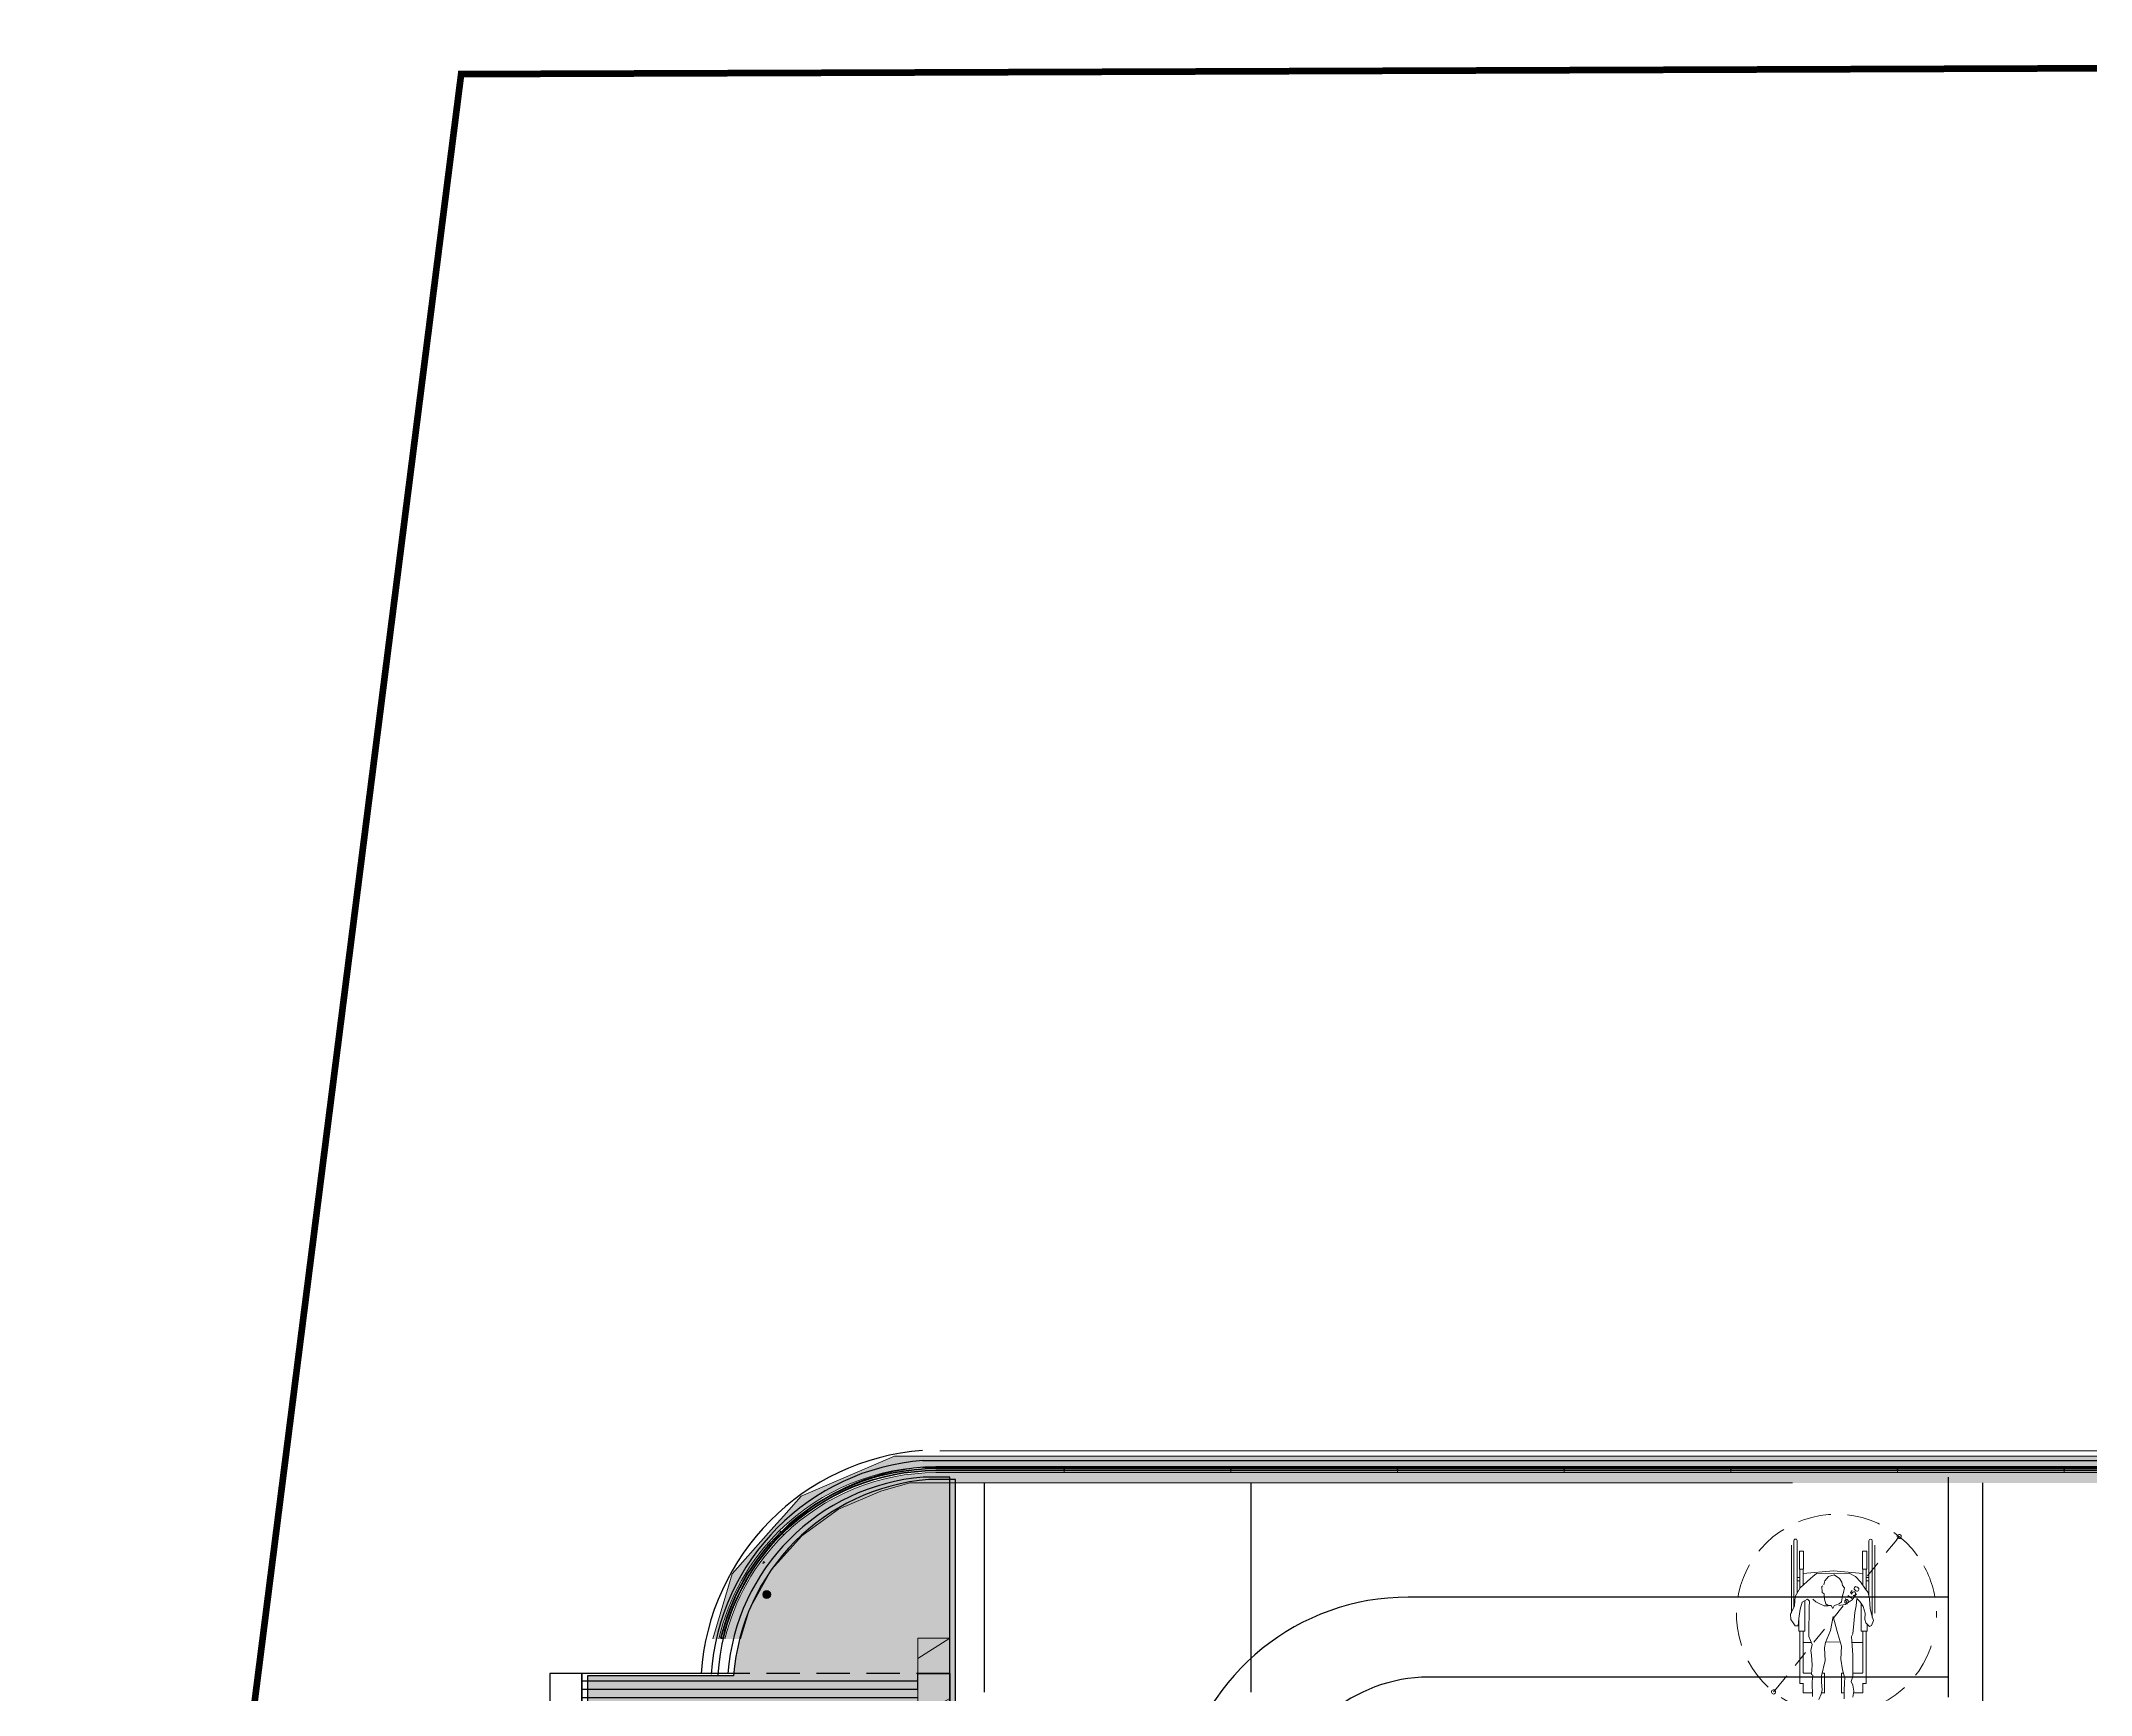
# Model space of a CAD drawing. Extents: x -14.2 to 52.3, y 3.7 to 90.9.
# Drawn here: x -13.45 to 1.93, y 40.99 to 53.4 of the extents above; entities that cross this region are included whole.
import ezdxf

# ---------------------------------------------------------------- set-up
doc = ezdxf.new("R2010")
doc.units = 0
for name, pattern in [('limpo_PINI-PSG-PE-0102-LAZ-R00$0$CENTER2', [28.575, 19.05, -3.175, 3.175, -3.175]), ('limpo_PINI-PSG-PE-0102-LAZ-R00$0$DASHDOT', [1, 0.5, -0.25, 0, -0.25]), ('limpo_PINI-PSG-PE-0102-LAZ-R00$0$HIDDEN', [0.375, 0.25, -0.125]), ('limpo_PINI-PSG-PE-0102-LAZ-R00$0$IMPORT-IMPORT-HIDDEN _5_', [0.375, 0.25, -0.125]), ('limpo_PINI-PSG-PE-0102-LAZ-R00$0$IMPORT-IMPORT-HIDDEN2', [0.1875, 0.125, -0.0625])]:
    doc.linetypes.add(name, pattern=pattern)
for name, color, linetype in [('FOR_CONTROL', 2, 'Continuous'), ('limpo_PINI-PSG-PE-0102-LAZ-R00$0$PA_ESTR', 181, 'limpo_PINI-PSG-PE-0102-LAZ-R00$0$CENTER2'), ('limpo_PINI-PSG-PE-0102-LAZ-R00$0$PA_EXTE_1', 1, 'Continuous'), ('limpo_PINI-PSG-PE-0102-LAZ-R00$0$PA_EXTE_2', 2, 'Continuous'), ('limpo_PINI-PSG-PE-0102-LAZ-R00$0$PA_EXTE_3', 3, 'Continuous'), ('limpo_PINI-PSG-PE-0102-LAZ-R00$0$PA_LIMI_TER', 32, 'limpo_PINI-PSG-PE-0102-LAZ-R00$0$DASHDOT'), ('limpo_PINI-PSG-PE-0102-LAZ-R00$0$PA_MOBI', 1, 'Continuous'), ('limpo_PINI-PSG-PE-0102-LAZ-R00$0$PA_PISO_1', 11, 'Continuous'), ('limpo_PINI-PSG-PE-0102-LAZ-R00$0$XR_ARQT', 7, 'Continuous'), ('XR_ARQT', 7, 'Continuous')]:
    doc.layers.add(name, color=color, linetype=linetype)
for name, color, linetype, lineweight, true_color in [('limpo_PINI-PSG-PE-0102-LAZ-R00$0$0-13', 7, 'limpo_PINI-PSG-PE-0102-LAZ-R00$0$IMPORT-IMPORT-HIDDEN _5_', 5, 0x999999), ('limpo_PINI-PSG-PE-0102-LAZ-R00$0$0-14', 7, 'limpo_PINI-PSG-PE-0102-LAZ-R00$0$IMPORT-IMPORT-HIDDEN2', 5, 0x999999), ('limpo_PINI-PSG-PE-0102-LAZ-R00$0$0-22', 7, 'Continuous', 5, 0xc0c0c0), ('limpo_PINI-PSG-PE-0102-LAZ-R00$0$0-23', 2, 'limpo_PINI-PSG-PE-0102-LAZ-R00$0$IMPORT-IMPORT-HIDDEN2', 5, 0xffff00), ('limpo_PINI-PSG-PE-0102-LAZ-R00$0$0-8', 7, 'Continuous', 5, 0x999999), ('PA_VEGE_FOR_PHBI', 7, 'Continuous', 0, 0x87c4aa)]:
    doc.layers.add(name, color=color, linetype=linetype, lineweight=lineweight, true_color=true_color)
for name, color, linetype, lineweight in [('limpo_PINI-PSG-PE-0102-LAZ-R00$0$A-DETL', 1, 'Continuous', 5), ('limpo_PINI-PSG-PE-0102-LAZ-R00$0$A-GENM', 13, 'Continuous', 5), ('limpo_PINI-PSG-PE-0102-LAZ-R00$0$A-GLAZ-CURT', 52, 'Continuous', 5), ('limpo_PINI-PSG-PE-0102-LAZ-R00$0$A-WALL', 1, 'Continuous', 5), ('limpo_PINI-PSG-PE-0102-LAZ-R00$0$G-ANNO-DIMS', 1, 'Continuous', 5), ('limpo_PINI-PSG-PE-0102-LAZ-R00$0$S-BEAM', 12, 'Continuous', 5)]:
    doc.layers.add(name, color=color, linetype=linetype, lineweight=lineweight)
doc.layers.add('PA_VEGE_AUX2', color=6, linetype='Continuous', plot=False)
doc.styles.add('limpo_PINI-PSG-PE-0102-LAZ-R00$0$RomanS', font='romans__.ttf', dxfattribs={"width": 1.25, "height": 0.0375})

# ---------------------------------------------------------------- blocks, each defined once
blk = doc.blocks.new('limpo_PINI-PSG-PE-0102-LAZ-R00$0$LAZ GERAL - PNE_dwg_LAYOUT - LAZER - - -_dwg__Origin-23877588-009 - PRE - PAV_ LAZER - GERAL-25011496-009 - PRE - PAV_ LAZER - GERAL')
at = {"layer": 'limpo_PINI-PSG-PE-0102-LAZ-R00$0$0-22'}
blk.add_ellipse((0, 0), major_axis=(0, 0.5), ratio=1, dxfattribs=at)
at = {"layer": 'limpo_PINI-PSG-PE-0102-LAZ-R00$0$0-8'}
blk.add_line((0, 0), (-1, 0), dxfattribs=at)
blk = doc.blocks.new('limpo_PINI-PSG-PE-0102-LAZ-R00$0$LAZ GERAL - PNE_dwg-25011385-009 - PRE - PAV_ LAZER - GERAL')
at = {"layer": 'limpo_PINI-PSG-PE-0102-LAZ-R00$0$0-13'}
for start_param, end_param in [(6.283185, 11.76907), (5.829406, 6.283186), (5.625757, 5.686926)]:
    blk.add_ellipse((-21.61, 16.769), major_axis=(0.608, 0.439), ratio=1, start_param=start_param, end_param=end_param, dxfattribs=at)
at = {"layer": 'limpo_PINI-PSG-PE-0102-LAZ-R00$0$0-14'}
for p, q in [((-21.158, 17.328), (-21.432, 16.99)), ((-22.062, 16.21), (-21.559, 16.832))]:
    blk.add_line(p, q, dxfattribs=at)
at = {"layer": 'limpo_PINI-PSG-PE-0102-LAZ-R00$0$0-8'}
for p, q in [((-21.948, 17.288), (-21.948, 16.776)), ((-21.929, 17.32), (-21.929, 16.823)), ((-21.904, 17.32), (-21.904, 16.929)), ((-21.367, 17.32), (-21.367, 16.907)), ((-21.342, 17.32), (-21.342, 16.745)), ((-21.323, 17.288), (-21.323, 16.776)), ((-21.885, 17.107), (-21.885, 16.964)), ((-21.86, 17.107), (-21.86, 16.988)), ((-21.411, 17.107), (-21.411, 16.986)), ((-21.386, 17.107), (-21.386, 16.95)), ((-21.904, 17.045), (-21.885, 17.045)), ((-21.904, 17.02), (-21.885, 17.02)), ((-21.86, 16.997), (-21.847, 16.998)), ((-21.42, 16.998), (-21.411, 16.997)), ((-21.386, 17.045), (-21.367, 17.045)), ((-21.386, 17.02), (-21.367, 17.02)), ((-21.86, 16.642), (-21.86, 16.329)), ((-21.411, 16.642), (-21.411, 16.329)), ((-21.86, 16.556), (-21.8, 16.558)), ((-21.689, 16.563), (-21.581, 16.56)), ((-21.493, 16.558), (-21.411, 16.556)), ((-21.86, 16.327), (-21.795, 16.327)), ((-21.411, 16.327), (-21.487, 16.327)), ((-21.723, 16.179), (-21.699, 16.179)), ((-21.553, 16.179), (-21.572, 16.179))]:
    blk.add_line(p, q, dxfattribs=at)
at = {"layer": 'limpo_PINI-PSG-PE-0102-LAZ-R00$0$0-8', "flags": 128}
for points in [[(-21.856, 17.243), (-21.888, 17.243), (-21.888, 17.107), (-21.856, 17.107), (-21.856, 17.243)], [(-21.415, 17.107), (-21.383, 17.107), (-21.383, 17.243), (-21.415, 17.243), (-21.415, 17.107)], [(-21.553, 16.135), (-21.553, 16.191), (-21.55, 16.259), (-21.548, 16.29), (-21.564, 16.352), (-21.576, 16.431), (-21.573, 16.53), (-21.587, 16.58), (-21.604, 16.64), (-21.635, 16.752), (-21.655, 16.648), (-21.691, 16.558), (-21.7, 16.516), (-21.694, 16.422), (-21.722, 16.307), (-21.722, 16.259), (-21.717, 16.203), (-21.725, 16.169), (-21.742, 16.129)], [(-21.79, 16.152), (-21.793, 16.262), (-21.787, 16.313), (-21.796, 16.318), (-21.793, 16.386), (-21.796, 16.462), (-21.801, 16.496), (-21.793, 16.541), (-21.818, 16.603), (-21.818, 16.682), (-21.815, 16.758), (-21.815, 16.82), (-21.813, 16.868), (-21.827, 16.882), (-21.866, 16.86), (-21.883, 16.806), (-21.892, 16.738), (-21.897, 16.682), (-21.92, 16.682), (-21.934, 16.704), (-21.951, 16.73), (-21.954, 16.769), (-21.925, 16.831), (-21.92, 16.902), (-21.883, 16.967), (-21.804, 17.037), (-21.787, 17.051), (-21.759, 17.074), (-21.514, 17.077), (-21.466, 17.051), (-21.429, 17.012), (-21.393, 16.958), (-21.373, 16.933), (-21.361, 16.885), (-21.356, 16.809), (-21.345, 16.761), (-21.333, 16.721), (-21.347, 16.685), (-21.361, 16.676), (-21.39, 16.704), (-21.398, 16.73), (-21.395, 16.778), (-21.409, 16.826), (-21.435, 16.865), (-21.457, 16.888), (-21.463, 16.831), (-21.471, 16.781), (-21.48, 16.699), (-21.486, 16.623), (-21.497, 16.603), (-21.491, 16.532), (-21.488, 16.465), (-21.486, 16.372), (-21.488, 16.301), (-21.5, 16.265), (-21.486, 16.236), (-21.48, 16.191), (-21.486, 16.146)], [(-21.86, 17.074), (-21.633, 17.094), (-21.411, 17.074)], [(-21.705, 16.989), (-21.697, 17.02), (-21.669, 17.051), (-21.627, 17.065), (-21.587, 17.037), (-21.57, 17.009), (-21.564, 16.984), (-21.55, 16.967), (-21.556, 16.933), (-21.562, 16.916), (-21.567, 16.893), (-21.573, 16.862), (-21.59, 16.848), (-21.618, 16.837), (-21.627, 16.831), (-21.638, 16.812), (-21.649, 16.834), (-21.672, 16.834), (-21.689, 16.848), (-21.7, 16.882), (-21.703, 16.91), (-21.703, 16.922), (-21.717, 16.933), (-21.72, 16.978), (-21.711, 16.981)], [(-21.593, 16.834), (-21.545, 16.843), (-21.491, 16.876), (-21.46, 16.922)], [(-21.38, 16.942), (-21.38, 16.943), (-21.381, 16.943)], [(-21.891, 16.744), (-21.891, 16.642), (-21.847, 16.642), (-21.847, 16.87)], [(-21.787, 16.882), (-21.765, 16.862), (-21.734, 16.848), (-21.703, 16.831), (-21.672, 16.831)], [(-21.38, 16.695), (-21.38, 16.642), (-21.424, 16.642), (-21.424, 16.848)], [(-21.885, 16.642), (-21.885, 16.249), (-21.86, 16.249)], [(-21.386, 16.642), (-21.386, 16.249), (-21.411, 16.249)], [(-21.717, 16.327), (-21.699, 16.327), (-21.699, 16.177)], [(-21.558, 16.327), (-21.572, 16.327), (-21.572, 16.177)], [(-21.86, 16.251), (-21.86, 16.179), (-21.791, 16.179)], [(-21.411, 16.251), (-21.411, 16.179), (-21.481, 16.179)]]:
    blk.add_lwpolyline(points, dxfattribs=at)
at = {"layer": 'limpo_PINI-PSG-PE-0102-LAZ-R00$0$0-8'}
for centre, start_param, end_param in [((-21.917, 17.32), 5.497789, 8.639382), ((-21.354, 17.32), 5.497782, 8.639374)]:
    blk.add_ellipse(centre, major_axis=(0.00884, 0.00884), ratio=1, start_param=start_param, end_param=end_param, dxfattribs=at)
for p, xscale, yscale, zscale, rotation in [((-21.139, 17.352), 0.03125, 0.03125, 0.03125, 51.03786140507628), ((-22.082, 16.186), 0.03124999999999999, 0.03124999999999999, 0.03124999999999999, 231.0378614050763)]:
    blk.add_blockref('limpo_PINI-PSG-PE-0102-LAZ-R00$0$LAZ GERAL - PNE_dwg_LAYOUT - LAZER - - -_dwg__Origin-23877588-009 - PRE - PAV_ LAZER - GERAL-25011496-009 - PRE - PAV_ LAZER - GERAL', p, dxfattribs=dict(xscale=xscale, yscale=yscale, zscale=zscale, rotation=rotation))
at = {"layer": 'limpo_PINI-PSG-PE-0102-LAZ-R00$0$0-23', "insert": (-21.512, 16.924), "char_height": 0.0375, "width": 0.21165, "attachment_point": 2, "rotation": 51.0379, "line_spacing_factor": 0.983083, "style": 'limpo_PINI-PSG-PE-0102-LAZ-R00$0$RomanS'}
blk.add_mtext('∅150', dxfattribs=at)
blk = doc.blocks.new('limpo_PINI-PSG-PE-0102-LAZ-R00$0$garden house')
at = {"layer": 'limpo_PINI-PSG-PE-0102-LAZ-R00$0$PA_EXTE_1', "linetype": 'limpo_PINI-PSG-PE-0102-LAZ-R00$0$HIDDEN'}
h = blk.add_hatch(dxfattribs=at)
h.set_pattern_fill('ANSI31', color=256, scale=0.02, angle=45)
h.paths.add_polyline_path([(-21.676, 43.955), (-21.676, 46.475), (-22.676, 46.475), (-22.676, 43.955)])
h = blk.add_hatch(dxfattribs=at)
h.set_pattern_fill('ANSI31', color=256, scale=0.02, angle=45)
h.set_pattern_definition([(90, (-1, 0), (-0.0635, 0), [])])
h.paths.add_polyline_path([(-18.676, 46.475), (-18.676, 43.955), (-17.676, 43.955), (-17.676, 46.475)])
for points in [[(-22.676, 46.715), (-22.676, 43.715), (-17.676, 43.715), (-17.676, 46.715)], [(-17.676, 43.715), (-22.676, 43.715), (-22.676, 43.955), (-17.676, 43.955)]]:
    blk.add_lwpolyline(points, close=True, dxfattribs=at)
at = {"layer": 'limpo_PINI-PSG-PE-0102-LAZ-R00$0$PA_EXTE_2'}
for points in [[(-17.676, 46.715), (-22.676, 46.715), (-22.676, 46.475), (-17.676, 46.475)], [(-21.676, 43.955), (-18.676, 43.955), (-18.676, 46.475), (-21.676, 46.475)]]:
    blk.add_lwpolyline(points, close=True, dxfattribs=at)
blk = doc.blocks.new('limpo_PINI-PSG-PE-0102-LAZ-R00$0$PINI-EST-PE-1101-TQR-R20_rvt-1-5PPE_008_LAZER__P_A_0_09_')
at = {"layer": 'limpo_PINI-PSG-PE-0102-LAZ-R00$0$S-BEAM'}
h = blk.add_hatch(color=50, dxfattribs=at)
h.paths.add_polyline_path([(-16281, 18214), (-15978, 18432), (-15939, 18378), (-15833, 18432), (-15701, 18485), (-15561, 18528), (-15420, 18559), (-15283, 18576), (-15123, 18582), (-14942, 18660), (-15450, 18660), (-16150, 18361), (-16205, 18298)])
h.paths.add_polyline_path([(-15870, 18263), (-15238, 18533), (-15283, 18531), (-15425, 18512), (-15564, 18481), (-15696, 18439), (-15827, 18385), (-15913, 18341), (-15861, 18269)])
h.paths.add_polyline_path([(-15921, 18353), (-15821, 18404), (-15691, 18457), (-15557, 18499), (-15420, 18528), (-15280, 18546), (-15283, 18546), (-15428, 18527), (-15564, 18497), (-15701, 18453), (-15833, 18399), (-15921, 18353)])
h = blk.add_hatch(color=50, dxfattribs=at)
h.paths.add_polyline_path([(36620, 18460), (37086, 18460), (37086, 18537), (-15140, 18537), (-15238, 18533), (-15331, 18494), (-15322, 18464), (-15335, 18460), (-6270, 18460), (-6270, 18503), (-6220, 18503), (-6220, 18460), (32600, 18460)])
h.paths.add_polyline_path([(-15199, 18550), (-15129, 18552), (-15151, 18552), (-15199, 18550)])
h.paths.add_polyline_path([(37073, 18582), (37086, 18582), (37086, 18660), (-14942, 18660), (-15123, 18582), (36620, 18582)])
for color, points in [(10, [(-15553, 18399), (-15322, 18464), (-15331, 18494), (-15536, 18406)]), (50, [(-16489, 17680), (-16146, 18064), (-16437, 17855), (-16464, 17764)]), (50, [(-16539, 17512), (-16373, 17810), (-16489, 17680), (-16536, 17521)])]:
    blk.add_hatch(color=color, dxfattribs=at).paths.add_polyline_path(points)
h = blk.add_hatch(color=10, dxfattribs=at)
h.paths.add_polyline_path([(-16422, 17865), (-15861, 18269), (-15913, 18341), (-15953, 18319), (-16065, 18249), (-16177, 18165), (-16281, 18070), (-16370, 17975), (-16419, 17914), (-16432, 17871)])
h.paths.add_polyline_path([(-16381, 17985), (-16292, 18081), (-16186, 18176), (-16065, 18267), (-15946, 18341), (-15961, 18332), (-16073, 18262), (-16186, 18176), (-16292, 18081), (-16381, 17986)])
h.paths.add_polyline_path([(-16386, 18024), (-16313, 18103), (-16205, 18199), (-16082, 18292), (-15961, 18367), (-15939, 18378), (-15978, 18432), (-16281, 18214), (-16355, 18131), (-16382, 18040)])
h = blk.add_hatch(color=50, dxfattribs=at)
h.paths.add_polyline_path([(-16814, 17290), (-16769, 17290), (-16767, 17295), (-16731, 17425), (-16685, 17550), (-16629, 17672), (-16563, 17789), (-16488, 17900), (-16404, 18005), (-16386, 18024), (-16355, 18131), (-16668, 17779), (-16793, 17359)])
h.paths.add_polyline_path([(-16701, 17290), (-16605, 17290), (-16419, 17914), (-16452, 17874), (-16524, 17766), (-16588, 17652), (-16643, 17534), (-16688, 17412), (-16722, 17290), (-16702, 17290)])
at = {"layer": 'limpo_PINI-PSG-PE-0102-LAZ-R00$0$S-BEAM', "color": 55, "lineweight": 18}
for p, q in [((-15450, 18660), (-16150, 18361)), ((-14942, 18660), (-15450, 18660)), ((37086, 18660), (-14942, 18660)), ((-15553, 18399), (-15335, 18460)), ((-15335, 18460), (-8715, 18460)), ((-16150, 18361), (-16281, 18214)), ((-15870, 18263), (-15553, 18399)), ((-16281, 18214), (-16355, 18131)), ((-16146, 18064), (-15870, 18263)), ((-16355, 18131), (-16668, 17779)), ((-16373, 17810), (-16146, 18064)), ((-16437, 17855), (-16432, 17871)), ((-16422, 17865), (-16437, 17855)), ((-16432, 17871), (-16422, 17865)), ((-16668, 17779), (-16814, 17290)), ((-16539, 17512), (-16373, 17810)), ((-16605, 17290), (-16539, 17512))]:
    blk.add_line(p, q, dxfattribs=at)
blk = doc.blocks.new('limpo_PINI-PSG-PE-0102-LAZ-R00$0$Parede básica _ DAA_GDC_VID_INFTY - ___-2043446-5PPE_008_LAZER__P_A_0_09_')
at = {"layer": 'limpo_PINI-PSG-PE-0102-LAZ-R00$0$A-WALL'}
for p, q in [((-15140, 18582), (-14177, 18582)), ((-15140, 18537), (-14177, 18537)), ((-14177, 18582), (-14177, 18568)), ((-14177, 18552), (-14177, 18537))]:
    blk.add_line(p, q, dxfattribs=at)
blk = doc.blocks.new('limpo_PINI-PSG-PE-0102-LAZ-R00$0$Parede básica _ DAA_GDC_VID_INFTY - ___-2043447-5PPE_008_LAZER__P_A_0_09_')
at = {"layer": 'limpo_PINI-PSG-PE-0102-LAZ-R00$0$A-WALL'}
for p, q in [((-14177, 18568), (-14177, 18582)), ((-14177, 18582), (-12927, 18582)), ((-14177, 18537), (-14177, 18552)), ((-14177, 18537), (-12927, 18537)), ((-12927, 18582), (-12927, 18568)), ((-12927, 18552), (-12927, 18537))]:
    blk.add_line(p, q, dxfattribs=at)
blk = doc.blocks.new('limpo_PINI-PSG-PE-0102-LAZ-R00$0$Parede básica _ DAA_GDC_VID_INFTY - ___-2043448-5PPE_008_LAZER__P_A_0_09_')
at = {"layer": 'limpo_PINI-PSG-PE-0102-LAZ-R00$0$A-WALL'}
for p, q in [((-12927, 18568), (-12927, 18582)), ((-12927, 18582), (-11677, 18582)), ((-12927, 18537), (-12927, 18552)), ((-12927, 18537), (-11677, 18537)), ((-11677, 18582), (-11677, 18568)), ((-11677, 18552), (-11677, 18537))]:
    blk.add_line(p, q, dxfattribs=at)
blk = doc.blocks.new('limpo_PINI-PSG-PE-0102-LAZ-R00$0$Parede básica _ DAA_GDC_VID_INFTY - ___-2043449-5PPE_008_LAZER__P_A_0_09_')
at = {"layer": 'limpo_PINI-PSG-PE-0102-LAZ-R00$0$A-WALL'}
for p, q in [((-11677, 18568), (-11677, 18582)), ((-11677, 18582), (-10427, 18582)), ((-11677, 18537), (-11677, 18552)), ((-11677, 18537), (-10427, 18537)), ((-10427, 18582), (-10427, 18568)), ((-10427, 18552), (-10427, 18537))]:
    blk.add_line(p, q, dxfattribs=at)
blk = doc.blocks.new('limpo_PINI-PSG-PE-0102-LAZ-R00$0$Parede básica _ DAA_GDC_VID_INFTY - ___-2043450-5PPE_008_LAZER__P_A_0_09_')
at = {"layer": 'limpo_PINI-PSG-PE-0102-LAZ-R00$0$A-WALL'}
for p, q in [((-10427, 18568), (-10427, 18582)), ((-10427, 18582), (-9177, 18582)), ((-10427, 18537), (-10427, 18552)), ((-10427, 18537), (-9177, 18537)), ((-9177, 18582), (-9177, 18568)), ((-9177, 18552), (-9177, 18537))]:
    blk.add_line(p, q, dxfattribs=at)
blk = doc.blocks.new('limpo_PINI-PSG-PE-0102-LAZ-R00$0$Parede básica _ DAA_GDC_VID_INFTY - ___-2043451-5PPE_008_LAZER__P_A_0_09_')
at = {"layer": 'limpo_PINI-PSG-PE-0102-LAZ-R00$0$A-WALL'}
for p, q in [((-9177, 18568), (-9177, 18582)), ((-9177, 18582), (-7927, 18582)), ((-9177, 18537), (-9177, 18552)), ((-9177, 18537), (-7927, 18537)), ((-7927, 18582), (-7927, 18568)), ((-7927, 18552), (-7927, 18537))]:
    blk.add_line(p, q, dxfattribs=at)
blk = doc.blocks.new('limpo_PINI-PSG-PE-0102-LAZ-R00$0$Parede básica _ DAA_GDC_VID_INFTY - ___-2043452-5PPE_008_LAZER__P_A_0_09_')
at = {"layer": 'limpo_PINI-PSG-PE-0102-LAZ-R00$0$A-WALL'}
for p, q in [((-7927, 18568), (-7927, 18582)), ((-7927, 18582), (-6677, 18582)), ((-7927, 18537), (-7927, 18552)), ((-7927, 18537), (-6677, 18537)), ((-6677, 18582), (-6677, 18568)), ((-6677, 18552), (-6677, 18537))]:
    blk.add_line(p, q, dxfattribs=at)
blk = doc.blocks.new('limpo_PINI-PSG-PE-0102-LAZ-R00$0$Parede básica _ DAA_GDC_VID_INFTY - ___-2043453-5PPE_008_LAZER__P_A_0_09_')
at = {"layer": 'limpo_PINI-PSG-PE-0102-LAZ-R00$0$A-WALL'}
for p, q in [((-6677, 18568), (-6677, 18582)), ((-6677, 18582), (-5427, 18582)), ((-6677, 18537), (-6677, 18552)), ((-6677, 18537), (-5427, 18537)), ((-5427, 18582), (-5427, 18568)), ((-5427, 18552), (-5427, 18537))]:
    blk.add_line(p, q, dxfattribs=at)
blk = doc.blocks.new('limpo_PINI-PSG-PE-0102-LAZ-R00$0$Parede básica _ DAA_GDC_VID_INFTY - ___-2045168-5PPE_008_LAZER__P_A_0_09_')
at = {"layer": 'limpo_PINI-PSG-PE-0102-LAZ-R00$0$A-WALL'}
for p, q in [((-16313, 18103), (-16302, 18092)), ((-16292, 18081), (-16281, 18070)), ((-16753, 17291), (-16753, 17292))]:
    blk.add_line(p, q, dxfattribs=at)
for radius, start, end in [(1672, 134.5172, 166.8833), (1627, 134.5172, 166.5143), (1642, 145.1701, 148.2524), (1642, 139.1074, 143.6756), (1642, 149.9722, 152.8291), (1657, 157.4784, 159.1751), (1642, 154.6741, 157.4059), (1657, 162.0706, 163.8493), (1642, 159.3305, 161.9827), (1642, 163.9624, 166.5931)]:
    blk.add_arc((-15140, 16910), radius, start, end, dxfattribs=at)
blk = doc.blocks.new('limpo_PINI-PSG-PE-0102-LAZ-R00$0$Parede básica _ DAA_GDC_VID_INFTY - ___-2306938-5PPE_008_LAZER__P_A_0_09_')
at = {"layer": 'limpo_PINI-PSG-PE-0102-LAZ-R00$0$A-WALL'}
for p, q in [((-16302, 18092), (-16313, 18103)), ((-16281, 18070), (-16292, 18081))]:
    blk.add_line(p, q, dxfattribs=at)
for radius in [1672, 1627]:
    blk.add_arc((-15140, 16910), radius, 90, 134.5172, dxfattribs=at)
blk = doc.blocks.new('limpo_PINI-PSG-PE-0102-LAZ-R00$0$Modelos genéricos 5 - Modelos genéricos 2-2316384-5PPE_008_LAZER__P_A_0_09_')
at = {"layer": 'limpo_PINI-PSG-PE-0102-LAZ-R00$0$A-GENM'}
h = blk.add_hatch(color=256, dxfattribs=at)
h.paths.add_polyline_path([(-15275, 11883), (-15035, 11883), (-15275, 12033)])
h.paths.add_polyline_path([(-15275, 17144), (-15035, 17295), (-15275, 17295)])
at = {"layer": 'limpo_PINI-PSG-PE-0102-LAZ-R00$0$A-GENM', "lineweight": 15}
for p, q in [((-15035, 17295), (-15275, 17295)), ((-15275, 17295), (-15275, 17144)), ((-15275, 17144), (-15035, 17295)), ((-15035, 11883), (-15275, 12033)), ((-15275, 12033), (-15275, 11883)), ((-15275, 11883), (-15035, 11883))]:
    blk.add_line(p, q, dxfattribs=at)
at = {"layer": 'limpo_PINI-PSG-PE-0102-LAZ-R00$0$A-GENM'}
for p, q in [((-15035, 17295), (-15035, 16843)), ((-15275, 17144), (-15275, 16713)), ((-15035, 16843), (-15275, 16713)), ((-15035, 16827), (-15275, 16700)), ((-15035, 16809), (-15275, 16686)), ((-15035, 16789), (-15275, 16671)), ((-15035, 16767), (-15275, 16654)), ((-15035, 16843), (-15035, 16827)), ((-15035, 16827), (-15035, 16809)), ((-15035, 16809), (-15035, 16789)), ((-15035, 16789), (-15035, 16767)), ((-15035, 16767), (-15035, 16742)), ((-15035, 16742), (-15275, 16635)), ((-15035, 16716), (-15275, 16614)), ((-15275, 16713), (-15275, 16700)), ((-15275, 16700), (-15275, 16686)), ((-15035, 16687), (-15275, 16592)), ((-15275, 16686), (-15275, 16671)), ((-15275, 16671), (-15275, 16654)), ((-15035, 16657), (-15275, 16569)), ((-15275, 16654), (-15275, 16635)), ((-15275, 16635), (-15275, 16614)), ((-15035, 16625), (-15275, 16545)), ((-15275, 16614), (-15275, 16592)), ((-15035, 16742), (-15035, 16716)), ((-15035, 16716), (-15035, 16687)), ((-15035, 16687), (-15035, 16657)), ((-15035, 16657), (-15035, 16625)), ((-15035, 16625), (-15035, 16592)), ((-15275, 16592), (-15275, 16569)), ((-15035, 16592), (-15275, 16519)), ((-15275, 16569), (-15275, 16545)), ((-15035, 16557), (-15275, 16493)), ((-15275, 16545), (-15275, 16519)), ((-15035, 16521), (-15275, 16465)), ((-15275, 16519), (-15275, 16493)), ((-15275, 16493), (-15275, 16465)), ((-15035, 16485), (-15275, 16437)), ((-15275, 16465), (-15275, 16437)), ((-15035, 16592), (-15035, 16557)), ((-15035, 16557), (-15035, 16521)), ((-15035, 16521), (-15035, 16485)), ((-15035, 16485), (-15035, 16447)), ((-15035, 16447), (-15275, 16408)), ((-15275, 16437), (-15275, 16408)), ((-15275, 16408), (-15275, 16378)), ((-15035, 16408), (-15275, 16378)), ((-15275, 16378), (-15275, 16348)), ((-15035, 16369), (-15275, 16348)), ((-15275, 16348), (-15275, 16317)), ((-15035, 16330), (-15275, 16317)), ((-15275, 16317), (-15275, 16286)), ((-15035, 16447), (-15035, 16408)), ((-15035, 16408), (-15035, 16369)), ((-15035, 16369), (-15035, 16330)), ((-15035, 16330), (-15035, 16290)), ((-15035, 16290), (-15275, 16286)), ((-15275, 16286), (-15275, 12892)), ((-15035, 16290), (-15035, 12888)), ((-15275, 12892), (-15275, 12860)), ((-15035, 12888), (-15275, 12892)), ((-15275, 12860), (-15275, 12830)), ((-15035, 12848), (-15275, 12860)), ((-15275, 12830), (-15275, 12800)), ((-15035, 12809), (-15275, 12830)), ((-15275, 12800), (-15275, 12770)), ((-15035, 12770), (-15275, 12800)), ((-15275, 12770), (-15275, 12741)), ((-15035, 12731), (-15275, 12770)), ((-15035, 12888), (-15035, 12848)), ((-15035, 12848), (-15035, 12809)), ((-15035, 12809), (-15035, 12770)), ((-15035, 12770), (-15035, 12731)), ((-15275, 12741), (-15275, 12713)), ((-15035, 12693), (-15275, 12741)), ((-15275, 12713), (-15275, 12685)), ((-15035, 12656), (-15275, 12713)), ((-15275, 12685), (-15275, 12659)), ((-15035, 12620), (-15275, 12685)), ((-15275, 12659), (-15275, 12633)), ((-15035, 12586), (-15275, 12659)), ((-15275, 12633), (-15275, 12609)), ((-15035, 12552), (-15275, 12633)), ((-15035, 12731), (-15035, 12693)), ((-15035, 12693), (-15035, 12656)), ((-15035, 12656), (-15035, 12620)), ((-15035, 12620), (-15035, 12586)), ((-15275, 12609), (-15275, 12585)), ((-15035, 12521), (-15275, 12609)), ((-15275, 12585), (-15275, 12563)), ((-15035, 12490), (-15275, 12585)), ((-15275, 12563), (-15275, 12543)), ((-15035, 12462), (-15275, 12563)), ((-15275, 12543), (-15275, 12524)), ((-15035, 12436), (-15275, 12543)), ((-15275, 12524), (-15275, 12507)), ((-15035, 12411), (-15275, 12524)), ((-15275, 12507), (-15275, 12492)), ((-15035, 12389), (-15275, 12507)), ((-15275, 12492), (-15275, 12478)), ((-15035, 12369), (-15275, 12492)), ((-15275, 12478), (-15275, 12465)), ((-15035, 12351), (-15275, 12478)), ((-15275, 12465), (-15275, 12033)), ((-15035, 12335), (-15275, 12465)), ((-15035, 12586), (-15035, 12552)), ((-15035, 12552), (-15035, 12521)), ((-15035, 12521), (-15035, 12490)), ((-15035, 12490), (-15035, 12462)), ((-15035, 12462), (-15035, 12436)), ((-15035, 12436), (-15035, 12411)), ((-15035, 12411), (-15035, 12389)), ((-15035, 12389), (-15035, 12369)), ((-15035, 12369), (-15035, 12351)), ((-15035, 12351), (-15035, 12335)), ((-15035, 12335), (-15035, 11883))]:
    blk.add_line(p, q, dxfattribs=at)
blk = doc.blocks.new('limpo_PINI-PSG-PE-0102-LAZ-R00$0$A$C745163c0')
at = {"layer": 'limpo_PINI-PSG-PE-0102-LAZ-R00$0$G-ANNO-DIMS'}
h = blk.add_hatch(color=256, dxfattribs=at)
edge = h.paths.add_edge_path()
edge.add_arc((-22089, 20138), 30, 0, 360)
at = {"layer": 'limpo_PINI-PSG-PE-0102-LAZ-R00$0$A-DETL', "color": 1}
blk.add_line((3102, 21215), (-20790, 21215), dxfattribs=at)
at = {"layer": 'limpo_PINI-PSG-PE-0102-LAZ-R00$0$A-WALL', "color": 170, "lineweight": 40}
for p, q in [((-13607, 21083), (-20820, 21083)), ((-20820, 21068), (-13607, 21068)), ((-19857, 21068), (-19857, 21083)), ((-18607, 21068), (-18607, 21083)), ((-17357, 21068), (-17357, 21083)), ((-16107, 21068), (-16107, 21083)), ((-14857, 21068), (-14857, 21083)), ((-13607, 21068), (-13607, 21083)), ((-8607, 21083), (-13607, 21083)), ((-13607, 21068), (-8607, 21068)), ((-12357, 21068), (-12357, 21083)), ((-21972, 20596), (-21982, 20607)), ((-22432, 19810), (-22417, 19810))]:
    blk.add_line(p, q, dxfattribs=at)
at = {"layer": 'limpo_PINI-PSG-PE-0102-LAZ-R00$0$A-WALL'}
for p, q in [((-22433, 19805), (-22432, 19810)), ((-22417, 19810), (-22418, 19805))]:
    blk.add_line(p, q, dxfattribs=at)
at = {"layer": 'limpo_PINI-PSG-PE-0102-LAZ-R00$0$A-WALL', "color": 170, "lineweight": 40}
for radius, start, end in [(1657, 90, 134.5172), (1642, 90, 134.5172), (1658, 134.5172, 166.585), (1642, 134.5172, 166.4602)]:
    blk.add_arc((-20820, 19425), radius, start, end, dxfattribs=at)
at = {"layer": 'limpo_PINI-PSG-PE-0102-LAZ-R00$0$G-ANNO-DIMS'}
blk.add_circle((-22089, 20138), 30, dxfattribs=at)
at = {"lineweight": 5}
blk.add_blockref('limpo_PINI-PSG-PE-0102-LAZ-R00$0$PINI-EST-PE-1101-TQR-R20_rvt-1-5PPE_008_LAZER__P_A_0_09_', (-5680, 2515), dxfattribs=at)
at = {"layer": 'limpo_PINI-PSG-PE-0102-LAZ-R00$0$A-GENM'}
blk.add_blockref('limpo_PINI-PSG-PE-0102-LAZ-R00$0$Modelos genéricos 5 - Modelos genéricos 2-2316384-5PPE_008_LAZER__P_A_0_09_', (-5680, 2515), dxfattribs=at)
at = {"layer": 'limpo_PINI-PSG-PE-0102-LAZ-R00$0$A-GLAZ-CURT'}
for name in ['limpo_PINI-PSG-PE-0102-LAZ-R00$0$Parede básica _ DAA_GDC_VID_INFTY - ___-2306938-5PPE_008_LAZER__P_A_0_09_', 'limpo_PINI-PSG-PE-0102-LAZ-R00$0$Parede básica _ DAA_GDC_VID_INFTY - ___-2043446-5PPE_008_LAZER__P_A_0_09_', 'limpo_PINI-PSG-PE-0102-LAZ-R00$0$Parede básica _ DAA_GDC_VID_INFTY - ___-2043447-5PPE_008_LAZER__P_A_0_09_', 'limpo_PINI-PSG-PE-0102-LAZ-R00$0$Parede básica _ DAA_GDC_VID_INFTY - ___-2043448-5PPE_008_LAZER__P_A_0_09_', 'limpo_PINI-PSG-PE-0102-LAZ-R00$0$Parede básica _ DAA_GDC_VID_INFTY - ___-2043449-5PPE_008_LAZER__P_A_0_09_', 'limpo_PINI-PSG-PE-0102-LAZ-R00$0$Parede básica _ DAA_GDC_VID_INFTY - ___-2043450-5PPE_008_LAZER__P_A_0_09_', 'limpo_PINI-PSG-PE-0102-LAZ-R00$0$Parede básica _ DAA_GDC_VID_INFTY - ___-2043451-5PPE_008_LAZER__P_A_0_09_', 'limpo_PINI-PSG-PE-0102-LAZ-R00$0$Parede básica _ DAA_GDC_VID_INFTY - ___-2043452-5PPE_008_LAZER__P_A_0_09_', 'limpo_PINI-PSG-PE-0102-LAZ-R00$0$Parede básica _ DAA_GDC_VID_INFTY - ___-2043453-5PPE_008_LAZER__P_A_0_09_', 'limpo_PINI-PSG-PE-0102-LAZ-R00$0$Parede básica _ DAA_GDC_VID_INFTY - ___-2045168-5PPE_008_LAZER__P_A_0_09_']:
    blk.add_blockref(name, (-5680, 2515), dxfattribs=at)
blk = doc.blocks.new('limpo_PINI-PSG-PE-0102-LAZ-R00')
at = {"layer": 'limpo_PINI-PSG-PE-0102-LAZ-R00$0$XR_ARQT', "xscale": 0.001000000000038553, "yscale": 0.001000000000038553, "zscale": 0.001000000000038553}
blk.add_blockref('limpo_PINI-PSG-PE-0102-LAZ-R00$0$A$C745163c0', (14.124, 21.592), dxfattribs=at)
at = {"layer": 'limpo_PINI-PSG-PE-0102-LAZ-R00$0$PA_ESTR', "ltscale": 0.1}
for points in [[(-6.331, 29.567), (-6.331, 42.567)], [(-4.331, 29.567), (-4.331, 42.567)], [(1.156, 29.366), (1.156, 42.567)]]:
    blk.add_lwpolyline(points, dxfattribs=at)
at = {"layer": 'limpo_PINI-PSG-PE-0102-LAZ-R00$0$PA_EXTE_1'}
for points in [[(-6.791, 42.735, 0.372913), (-8.382, 41.132, 0.372913)], [(-6.787, 42.685, 0.372913), (-8.332, 41.128, 0.372913)], [(-6.797, 42.735), (46.794, 42.735, -0.456882), (47.794, 41.581), (42.795, 6.973, -0.372795), (41.484, 5.837), (17.261, 5.837)], [(-6.797, 42.685), (46.794, 42.685, -0.456882), (47.744, 41.588), (42.746, 6.98, -0.372795), (41.484, 5.887), (17.261, 5.887)], [(0.899, 41.71), (-3.153, 41.71, 0.35197), (-4.861, 40.337)]]:
    blk.add_lwpolyline(points, format="xyb", dxfattribs=at)
blk.add_lwpolyline([(0.899, 40.96), (0.899, 42.61)], dxfattribs=at)
at = {"layer": 'limpo_PINI-PSG-PE-0102-LAZ-R00$0$PA_EXTE_3'}
blk.add_lwpolyline([(-6.797, 42.81, 0.372913), (-8.457, 41.137)], format="xyb", dxfattribs=at)
blk.add_lwpolyline([(-9.351, 40.337), (-6.591, 40.337), (-6.591, 42.61), (-6.791, 42.61, 0.368794), (-8.256, 41.137), (-9.351, 41.137)], format="xyb", close=True, dxfattribs=at)
blk.add_lwpolyline([(-9.591, 41.137), (-9.591, 36.137), (-8.506, 36.137), (-8.506, 34.572), (-9.591, 34.572), (-9.591, 29.372)], dxfattribs=at)
at = {"layer": 'limpo_PINI-PSG-PE-0102-LAZ-R00$0$PA_LIMI_TER', "const_width": 0.05, "flags": 128}
blk.add_lwpolyline([(0.497, 4.366), (45.476, 3.67), (49.077, 28.957), (49.729, 28.889), (52.343, 53.357), (-10.257, 53.134), (-13.381, 28.511), (2.923, 25.662)], close=True, dxfattribs=at)
at = {"layer": 'limpo_PINI-PSG-PE-0102-LAZ-R00$0$PA_PISO_1'}
blk.add_lwpolyline([(0.899, 41.11), (-3, 41.11, 0.367379), (-4.135, 40.145), (-4.633, 37.505, 0.330983), (-3.589, 35.359), (7.015, 29.857, 0.190653), (9.321, 29.621), (20.055, 32.648)], format="xyb", dxfattribs=at)
at = {"layer": 'limpo_PINI-PSG-PE-0102-LAZ-R00$0$PA_MOBI', "rotation": 90}
blk.add_blockref('limpo_PINI-PSG-PE-0102-LAZ-R00$0$garden house', (37.124, 58.813), dxfattribs=at)
at = {"layer": 'limpo_PINI-PSG-PE-0102-LAZ-R00$0$XR_ARQT'}
blk.add_blockref('limpo_PINI-PSG-PE-0102-LAZ-R00$0$LAZ GERAL - PNE_dwg-25011385-009 - PRE - PAV_ LAZER - GERAL', (21.669, 24.813), dxfattribs=at)

msp = doc.modelspace()

# ---------------------------------------------------------------- hatches: boundary and pattern name
at = {"layer": 'PA_VEGE_FOR_PHBI'}
h = msp.add_hatch(color=256, dxfattribs=at)
h.dxf.hatch_style = 1
edge = h.paths.add_edge_path()
edge.add_line((-6.591, 42.61), (-6.791, 42.61))
edge.add_arc((-6.661, 41.015), 1.6, 94.6664, 175.6411)
edge.add_line((-8.256, 41.137), (-9.351, 41.137))
edge.add_line((-9.351, 41.137), (-9.351, 40.337))
edge.add_line((-9.351, 40.337), (-6.591, 40.337))
edge.add_line((-6.591, 40.337), (-6.591, 42.61))

# ---------------------------------------------------------------- linework, layer by layer
at = {"layer": 'FOR_CONTROL'}
msp.add_lwpolyline([(-6.591, 42.61), (-6.791, 42.61, 0.368794), (-8.256, 41.137), (-9.351, 41.137), (-9.351, 40.337), (-6.591, 40.337)], format="xyb", close=True, dxfattribs=at)
msp.add_lwpolyline([(-6.591, 42.61), (-6.791, 42.61, 0.368794), (-8.256, 41.137), (-9.351, 41.137), (-9.351, 40.337), (-6.591, 40.337)], format="xyb", close=True, dxfattribs=at)
at = {"layer": 'PA_VEGE_AUX2'}
msp.add_lwpolyline([(-9.351, 40.337), (-6.591, 40.337), (-6.591, 42.61), (-6.791, 42.61, 0.368794), (-8.256, 41.137), (-9.351, 41.137)], format="xyb", close=True, dxfattribs=at)

# ---------------------------------------------------------------- next in the draw order: block references
at = {"layer": 'XR_ARQT'}
msp.add_blockref('limpo_PINI-PSG-PE-0102-LAZ-R00', (-0.042, 0.017), dxfattribs=at)

doc.saveas('drawing.dxf')
